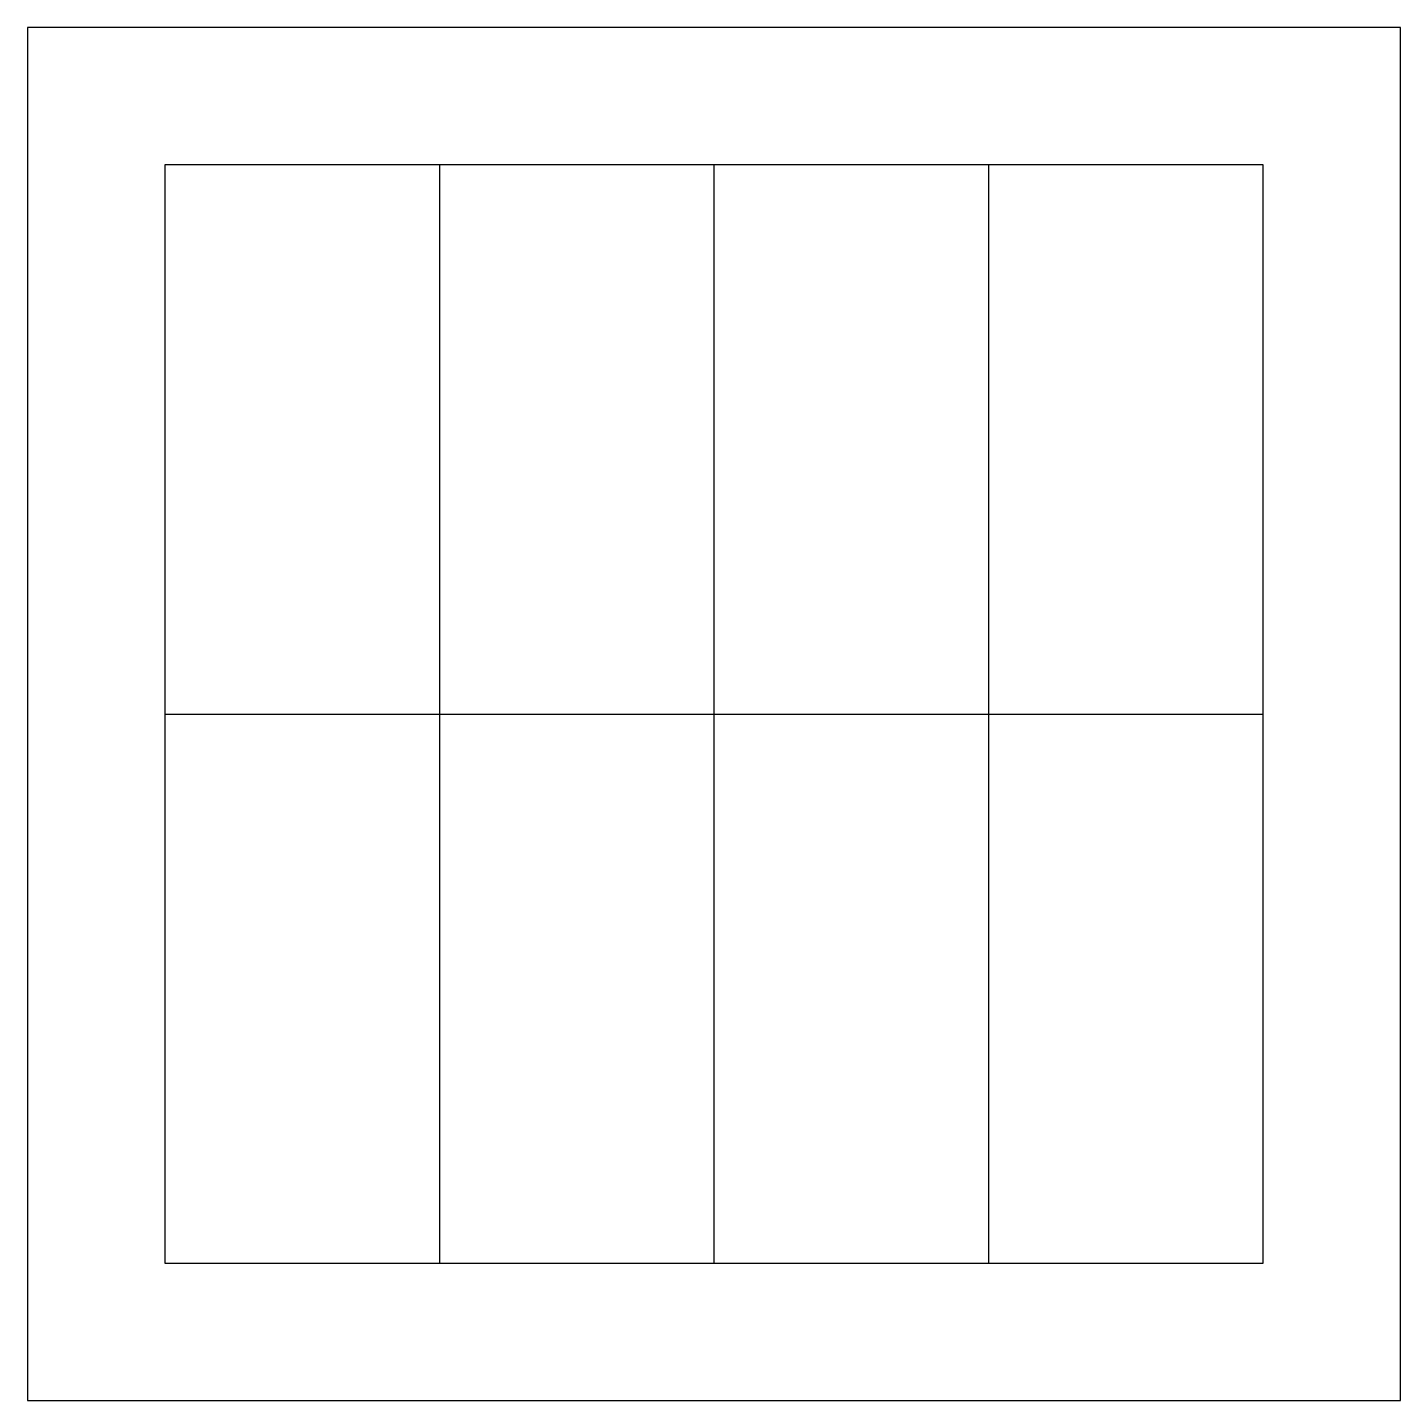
# Model space of a CAD drawing. Header units: feet. Extents: x -0.5 to 0.5, y -0.5 to 0.5.
import ezdxf

# ---------------------------------------------------------------- set-up
doc = ezdxf.new("R2010")
doc.units = ezdxf.units.FT
doc.header["$MEASUREMENT"] = 0

msp = doc.modelspace()

# ---------------------------------------------------------------- linework, layer by layer
for p, q in [((-0.2, 0.4, 1.0001), (-0.2, -0.4, 1.0001)), ((0, -0.4, 1.0001), (0, 0.4, 1.0001)), ((0.2, 0.4, 1.0001), (0.2, -0.4, 1.0001)), ((-0.4, 0, 1.0001), (0.4, 0, 1.0001))]:
    msp.add_line(p, q)
for points in [[(-0.5, 0.5, 1), (-0.5, -0.5, 1), (0.5, -0.5, 1), (0.5, 0.5, 1)], [(-0.4, 0.4, 1.0001), (-0.4, -0.4, 1.0001), (0.4, -0.4, 1.0001), (0.4, 0.4, 1.0001)]]:
    msp.add_3dface(points)
at = {"layer": 'Defpoints'}
msp.add_point((0, 0), dxfattribs=at)

doc.saveas('drawing.dxf')
